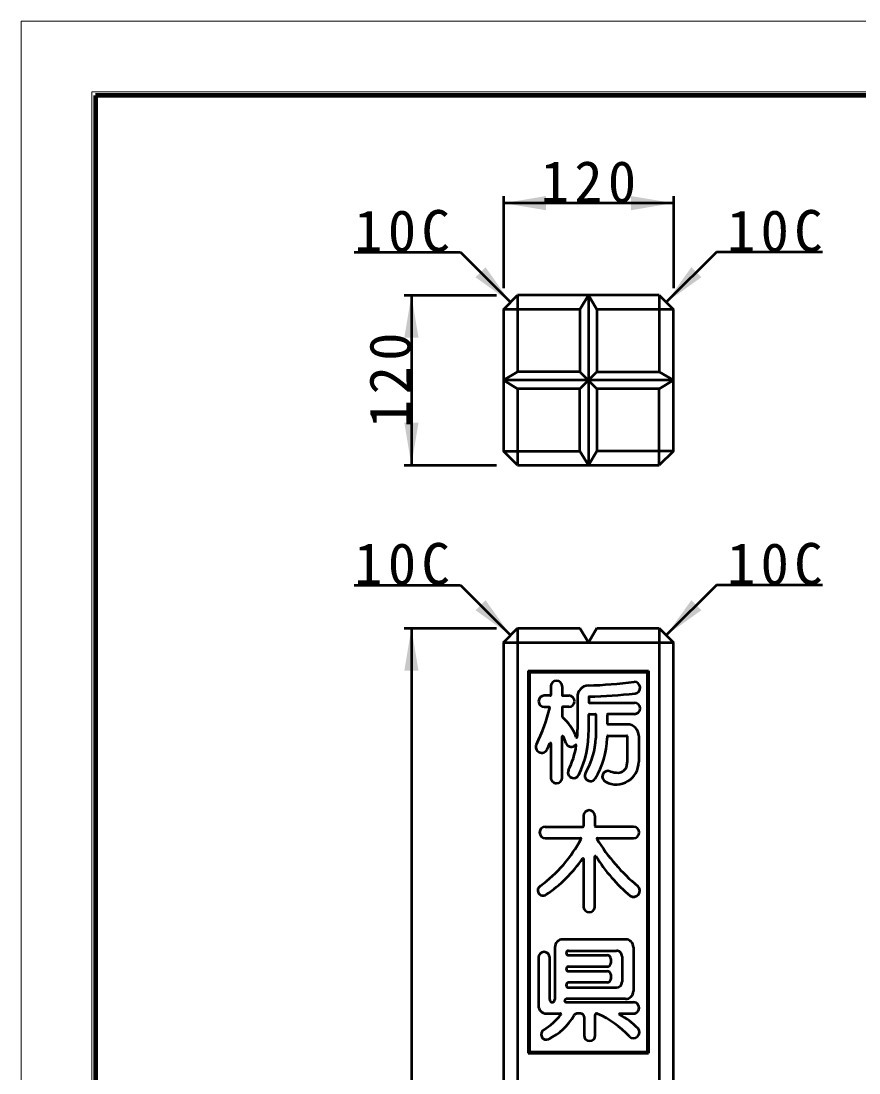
# Model space of a CAD drawing. Units: millimetres, scale not verified. Extents: x -2102 to 2102, y -1485 to 1485.
# Drawn here: x -2102 to -919, y 0 to 1485 of the extents above; entities that cross this region are included whole.
import ezdxf

# ---------------------------------------------------------------- set-up
doc = ezdxf.new("R2010")
doc.units = ezdxf.units.MM
doc.header["$LTSCALE"] = 5
doc.layers.add('0-0_V-nasSTD', color=7, linetype='Continuous', lineweight=50)
doc.styles.add('ＭＳ ゴシック', font='')
doc.styles.get('ＭＳ ゴシック').set_extended_font_data('MS Gothic')

msp = doc.modelspace()

# ---------------------------------------------------------------- linework, layer by layer
at = {"layer": '0-0_V-nasSTD', "lineweight": 100}
msp.add_line((-1997.5, 1380), (-1997.5, -1380), dxfattribs=at)
at = {"layer": '0-0_V-nasSTD'}
for p, q in [((-1421.144, 1237.982), (-1421.144, 1107.982)), ((-1181.144, 1237.982), (-1181.144, 1107.982)), ((-1181.144, 1227.982), (-1421.144, 1227.982)), ((-1631.855, 1158.692), (-1481.855, 1158.692)), ((-1481.855, 1158.692), (-1411.144, 1087.982)), ((-1120.434, 1158.692), (-1191.144, 1087.982)), ((-970.434, 1158.692), (-1120.434, 1158.692)), ((-1561.144, 1097.982), (-1431.144, 1097.982)), ((-1551.144, 1097.982), (-1551.144, 857.982)), ((-1421.144, 1077.982), (-1401.144, 1097.982)), ((-1201.144, 1097.982), (-1401.144, 1097.982)), ((-1401.144, 1097.982), (-1401.144, 989.982)), ((-1301.144, 1097.982), (-1301.144, 857.982)), ((-1201.144, 1097.982), (-1181.144, 1077.982)), ((-1201.144, 1097.982), (-1201.144, 989.982)), ((-1421.144, 1077.982), (-1421.144, 877.982)), ((-1313.144, 1077.982), (-1421.144, 1077.982)), ((-1313.144, 1077.982), (-1313.144, 989.982)), ((-1289.144, 1077.982), (-1289.144, 989.982)), ((-1181.144, 1077.982), (-1289.144, 1077.982)), ((-1181.144, 877.982), (-1181.144, 1077.982)), ((-1313.144, 989.982), (-1401.144, 989.982)), ((-1313.144, 989.982), (-1289.144, 965.982)), ((-1181.144, 977.982), (-1421.144, 977.982)), ((-1401.144, 965.982), (-1401.144, 857.982)), ((-1313.144, 965.982), (-1401.144, 965.982)), ((-1313.144, 877.982), (-1313.144, 965.982)), ((-1201.144, 857.982), (-1201.144, 965.982)), ((-1401.144, 857.982), (-1421.144, 877.982)), ((-1421.144, 877.982), (-1313.144, 877.982)), ((-1181.144, 877.982), (-1289.144, 877.982)), ((-1181.144, 877.982), (-1201.144, 857.982)), ((-1561.144, 857.982), (-1431.144, 857.982)), ((-1401.144, 857.982), (-1201.144, 857.982)), ((-1631.855, 688.692), (-1481.855, 688.692)), ((-1481.855, 688.692), (-1411.144, 617.982)), ((-1120.434, 688.692), (-1191.144, 617.982)), ((-970.434, 688.692), (-1120.434, 688.692)), ((-1561.144, 627.982), (-1431.144, 627.982)), ((-1551.144, 627.982), (-1551.144, -1172.018)), ((-1421.144, 607.982), (-1401.144, 627.982)), ((-1401.144, 627.982), (-1401.144, -1172.018)), ((-1401.144, 627.982), (-1313.144, 627.982)), ((-1289.144, 627.982), (-1201.144, 627.982)), ((-1201.144, 627.982), (-1201.144, -1172.018)), ((-1201.144, 627.982), (-1181.144, 607.982)), ((-1421.144, 607.982), (-1181.144, 607.982)), ((-1386.144, 567.982), (-1216.144, 567.982)), ((-1386.144, 567.982), (-1386.144, 27.982)), ((-1216.144, 567.982), (-1216.144, 27.982)), ((-1354.235, 545.683), (-1354.235, 533.597)), ((-1338.235, 545.683), (-1338.235, 533.597)), ((-1355.035, 532.797), (-1363.541, 532.797)), ((-1337.435, 532.797), (-1328.838, 532.797)), ((-1316.794, 531.014), (-1316.794, 484.826)), ((-1300.794, 530.57), (-1300.794, 523.553)), ((-1299.994, 522.753), (-1236.131, 522.753)), ((-1363.541, 516.797), (-1356.588, 516.797)), ((-1338.235, 515.997), (-1338.235, 503.097)), ((-1328.838, 516.797), (-1337.435, 516.797)), ((-1300.794, 484.826), (-1300.794, 505.953)), ((-1299.994, 506.753), (-1291.244, 506.753)), ((-1290.444, 505.953), (-1290.444, 472.846)), ((-1274.444, 505.953), (-1274.444, 492.988)), ((-1236.131, 506.753), (-1273.644, 506.753)), ((-1246.124, 492.188), (-1273.644, 492.188)), ((-1274.444, 475.388), (-1274.444, 472.846)), ((-1273.644, 476.188), (-1246.924, 476.188)), ((-1246.124, 439.22), (-1246.124, 475.388)), ((-1230.124, 476.188), (-1230.124, 439.22)), ((-1354.235, 465.234), (-1354.235, 417.183)), ((-1338.235, 417.183), (-1338.235, 475.009)), ((-1346.235, 409.183), (-1346.235, 409.183)), ((-1308.024, 362.973), (-1308.024, 348.489)), ((-1292.024, 362.973), (-1292.024, 348.489)), ((-1362.026, 347.689), (-1308.824, 347.689)), ((-1237.393, 347.689), (-1291.224, 347.689)), ((-1362.026, 331.689), (-1312.14, 331.689)), ((-1288.514, 331.689), (-1237.393, 331.689)), ((-1308.024, 302.39), (-1308.024, 235.133)), ((-1292.024, 235.133), (-1292.024, 305.63)), ((-1248.867, 188.815), (-1337.342, 188.815)), ((-1348.542, 177.615), (-1348.542, 103.67)), ((-1329.342, 172.815), (-1261.667, 172.815)), ((-1329.342, 166.315), (-1274.467, 166.316)), ((-1253.667, 164.815), (-1253.667, 128.691)), ((-1237.667, 177.615), (-1237.667, 115.89)), ((-1371.742, 163.067), (-1371.741, 95.27)), ((-1355.742, 103.67), (-1355.742, 163.067)), ((-1329.342, 150.316), (-1274.467, 150.316)), ((-1269.667, 161.516), (-1269.667, 155.116)), ((-1329.342, 143.818), (-1274.467, 143.818)), ((-1269.667, 139.018), (-1269.667, 132.618)), ((-1274.467, 127.818), (-1329.342, 127.818)), ((-1329.342, 120.691), (-1261.667, 120.691)), ((-1248.867, 104.69), (-1332.542, 104.691)), ((-1332.542, 100.07), (-1237.706, 100.07)), ((-1360.542, 84.07), (-1340.669, 84.07)), ((-1312.191, 84.07), (-1317.307, 84.07)), ((-1307.391, 79.27), (-1307.391, 53.396)), ((-1291.391, 53.396), (-1291.391, 82.47)), ((-1289.791, 84.07), (-1289.494, 84.07)), ((-1256.725, 84.07), (-1237.706, 84.07)), ((-1386.144, 27.982), (-1216.144, 27.982))]:
    msp.add_line(p, q, dxfattribs=at)
at = {"layer": '0-0_V-nasSTD', "lineweight": 18}
for points in [[(-2102.5, -1485), (-2102.5, 1485), (2102.5, 1485), (2102.5, -1485)], [(-2002.5, -1385), (-2002.5, 1385), (2002.5, 1385), (2002.5, -1385)]]:
    msp.add_lwpolyline(points, close=True, dxfattribs=at)
at = {"layer": '0-0_V-nasSTD', "lineweight": 100}
msp.add_lwpolyline([(1997.5, -1380), (1997.5, 1380), (-1997.5, 1380)], dxfattribs=at)
at = {"layer": '0-0_V-nasSTD'}
for points in [[(-1313.144, 1077.982), (-1301.144, 1097.982), (-1289.144, 1077.982)], [(-1401.144, 965.982), (-1421.144, 977.982), (-1401.144, 989.982)], [(-1313.144, 965.982), (-1289.144, 989.982), (-1201.144, 989.982)], [(-1201.144, 989.982), (-1181.144, 977.982), (-1201.144, 965.982)], [(-1201.144, 965.982), (-1289.144, 965.982), (-1289.144, 877.982)], [(-1313.144, 877.982), (-1301.144, 857.982), (-1289.144, 877.982)], [(-1313.144, 627.982), (-1301.144, 607.982), (-1289.144, 627.982)], [(-1421.144, 607.982), (-1421.144, -1172.018), (-1181.144, -1172.018), (-1181.144, 607.982)], [(-1384.144, 565.982), (-1218.144, 565.982), (-1218.144, 29.982)], [(-1384.144, 565.982), (-1384.144, 29.982), (-1218.144, 29.982)]]:
    msp.add_lwpolyline(points, dxfattribs=at)
for centre, radius, start, end in [((-1346.235, 545.683), 8, 90, 180), ((-1346.235, 545.683), 8, 0, 90), ((-1334.18, 1382.58), 836.22, 272.24511, 276.70201), ((-1236.03, 544.028), 8.065, 274.83306, 93.96912), ((-1300.794, 531.014), 16, 92.24511, 180), ((-1321.707, 1289.527), 758.467, 271.63869, 276.53769), ((-1363.541, 524.797), 8, 90, 180), ((-1363.541, 524.797), 8, 180, 270), ((-1355.035, 533.597), 0.8, 270, 0), ((-1337.435, 533.597), 0.8, 180, 270), ((-1328.838, 524.797), 8, 0, 90), ((-1328.838, 524.797), 8, 270, 0), ((-1299.994, 530.57), 0.8, 91.63869, 180.00062), ((-1299.994, 523.553), 0.8, 180.00062, 270), ((-1236.131, 514.753), 8, 270.00017, 90.00017), ((-1583.964, 569.414), 234.366, 333.28502, 346.77942), ((-1356.588, 515.997), 0.8, 346.77942, 90), ((-1337.435, 515.997), 0.8, 90, 180), ((-1299.994, 505.953), 0.8, 89.99956, 180), ((-1291.244, 505.953), 0.8, 0, 89.99956), ((-1273.644, 505.953), 0.8, 90.00011, 180), ((-1337.435, 503.097), 0.8, 180, 229.01335), ((-1382.966, 450.696), 68.619, 19.97298, 49.01335), ((-1273.644, 492.988), 0.8, 180, 270), ((-1246.124, 476.188), 16, 0, 90), ((-1337.435, 475.009), 0.8, 25.41794, 179.99994), ((-1410.283, 440.39), 81.455, 18.12848, 25.41794), ((-1435.662, 481.066), 118.927, 356.76901, 1.81215), ((-1435.568, 481.031), 134.828, 333.502, 1.61321), ((-1273.644, 475.388), 0.8, 90, 179.99999), ((-1246.924, 475.388), 0.8, 0.00048, 90), ((-1367.47, 460.457), 8, 153.28502, 246.47449), ((-1630.852, 581.586), 298.554, 335.30504, 337.12773), ((-1355.035, 465.234), 0.8, 359.99999, 157.12773), ((-1325.408, 468.616), 8, 201.11043, 301.89437), ((-1435.662, 481.066), 118.927, 333.46479, 350.93575), ((-1325.099, 468.809), 8, 299.28286, 313.78063), ((-1319.01, 462.456), 0.8, 350.93575, 133.78063), ((-1317.722, 474.408), 0.8, 199.97298, 356.76901), ((-1396.481, 478.219), 106.172, 329.5112, 357.09936), ((-1396.12, 478.101), 121.789, 329.15052, 357.52742), ((-1366.871, 460.197), 8, 241.80639, 335.30504), ((-1261.738, 439.005), 31.615, 242.21305, 0.38998), ((-1259.064, 436.465), 12.405, 309.72423, 347.173), ((-1303.872, 445.263), 58.064, 348.5243, 354.02634), ((-1346.235, 417.183), 8, 179.99999, 270), ((-1346.235, 417.183), 8, 270, 359.99994), ((-1322.083, 424.405), 8, 153.81571, 333.81571), ((-1298.276, 420), 8, 147.05396, 327.05396), ((-1273.54, 418.477), 8, 68.46647, 248.46647), ((-1259.477, 458.271), 34.213, 251.02046, 271.20525), ((-1259.144, 436.687), 12.627, 271.75616, 309.35593), ((-1300.024, 362.973), 8, 0, 180), ((-1362.026, 339.689), 8, 90, 270), ((-1308.824, 348.489), 0.8, 270, 0), ((-1291.224, 348.489), 0.8, 180, 270), ((-1237.393, 339.689), 8, 270, 90), ((-1488.155, 425.655), 200.704, 306.47154, 331.70199), ((-1312.14, 330.889), 0.8, 331.70199, 89.99988), ((-1288.514, 330.889), 0.8, 90, 211.53177), ((-1060.512, 470.782), 268.297, 211.53177, 230.44212), ((-1468.616, 411.815), 192.869, 304.05945, 325.59665), ((-1308.824, 302.39), 0.8, 0.00002, 145.59665), ((-1291.224, 305.63), 0.8, 31.68808, 180), ((-1096.112, 426.077), 228.495, 211.68808, 230.30584), ((-1365.204, 257.822), 7.398, 119.54153, 308.49264), ((-1237.256, 257.517), 8.698, 236.56327, 47.49589), ((-1300.024, 235.133), 8, 180, 0), ((-1337.342, 177.615), 11.2, 89.99992, 180), ((-1248.867, 177.615), 11.2, 0.00001, 89.99992), ((-1363.742, 163.067), 8, 0.00028, 179.99972), ((-1329.291, 169.565), 3.25, 90.88386, 269.11614), ((-1274.467, 161.516), 4.8, 0, 90.00031), ((-1261.667, 164.815), 8, 0, 90.00029), ((-1329.292, 147.067), 3.249, 90.86665, 269.13335), ((-1274.467, 155.116), 4.8, 270, 0), ((-1274.467, 139.018), 4.8, 0, 90), ((-1328.957, 124.254), 3.585, 96.15871, 263.84128), ((-1274.467, 132.618), 4.8, 270, 0), ((-1261.667, 128.691), 8, 270.00009, 0), ((-1332.542, 102.38), 2.311, 90.00021, 270.00021), ((-1248.867, 115.89), 11.2, 269.99961, 0.00001), ((-1360.541, 95.27), 11.2, 180.00016, 269.99951), ((-1352.142, 103.67), 3.6, 180.0001, 359.99999), ((-1237.706, 92.07), 8, 269.99899, 90.00142), ((-1416.928, 143.945), 98.252, 302.58725, 321.49261), ((-1391.3, 120.373), 79.844, 295.21491, 330.94783), ((-1340.669, 83.27), 0.8, 321.49261, 89.99951), ((-1317.307, 79.27), 4.8, 89.99951, 150.94783), ((-1312.191, 79.27), 4.8, 0, 89.99951), ((-1289.791, 82.47), 1.6, 90.00045, 180), ((-1289.494, 80.87), 3.2, 66.00583, 90.00045), ((-1344.377, -42.433), 138.166, 43.01936, 66.00583), ((-1256.725, 83.27), 0.8, 90.00045, 242.63307), ((-1302.583, -5.324), 98.959, 43.75208, 62.63307), ((-1360.648, 54.649), 7.329, 117.31057, 297.31057), ((-1237.441, 57.698), 8.336, 224.74873, 40.48408), ((-1299.391, 53.396), 8, 180, 360)]:
    msp.add_arc(centre, radius, start, end, dxfattribs=at)
for points in [[(-1421.144, 1227.982), (-1361.144, 1217.982), (-1361.144, 1237.982)], [(-1241.144, 1217.982), (-1241.144, 1237.982), (-1181.144, 1227.982)], [(-1460.642, 1123.337), (-1446.5, 1137.479), (-1411.144, 1087.982)], [(-1191.144, 1087.982), (-1155.789, 1137.479), (-1141.647, 1123.337)], [(-1561.144, 1037.982), (-1551.144, 1097.982), (-1541.144, 1037.982)], [(-1561.144, 917.982), (-1551.144, 857.982), (-1541.144, 917.982)], [(-1460.642, 653.337), (-1446.5, 667.479), (-1411.144, 617.982)], [(-1191.144, 617.982), (-1155.789, 667.479), (-1141.647, 653.337)], [(-1561.144, 567.982), (-1551.144, 627.982), (-1541.144, 567.982)]]:
    msp.add_solid(points, dxfattribs=at)

# ---------------------------------------------------------------- texts
at = {"layer": '0-0_V-nasSTD', "char_height": 58.65, "attachment_point": 7, "style": 'ＭＳ ゴシック'}
for s, insert in [('\\T1.19;120', (-1368.644, 1227.982)), ('\\T1.19;10C', (-1631.855, 1158.692)), ('\\T1.19;10C', (-1105.434, 1158.692)), ('\\T1.19;10C', (-1631.855, 688.692)), ('\\T1.19;10C', (-1105.434, 688.692))]:
    msp.add_mtext(s, dxfattribs=dict(at, insert=insert))
at = {"layer": '0-0_V-nasSTD', "insert": (-1551.144, 910.482), "char_height": 58.65, "attachment_point": 7, "rotation": 90, "style": 'ＭＳ ゴシック'}
msp.add_mtext('\\T1.19;120', dxfattribs=at)

doc.saveas('drawing.dxf')
